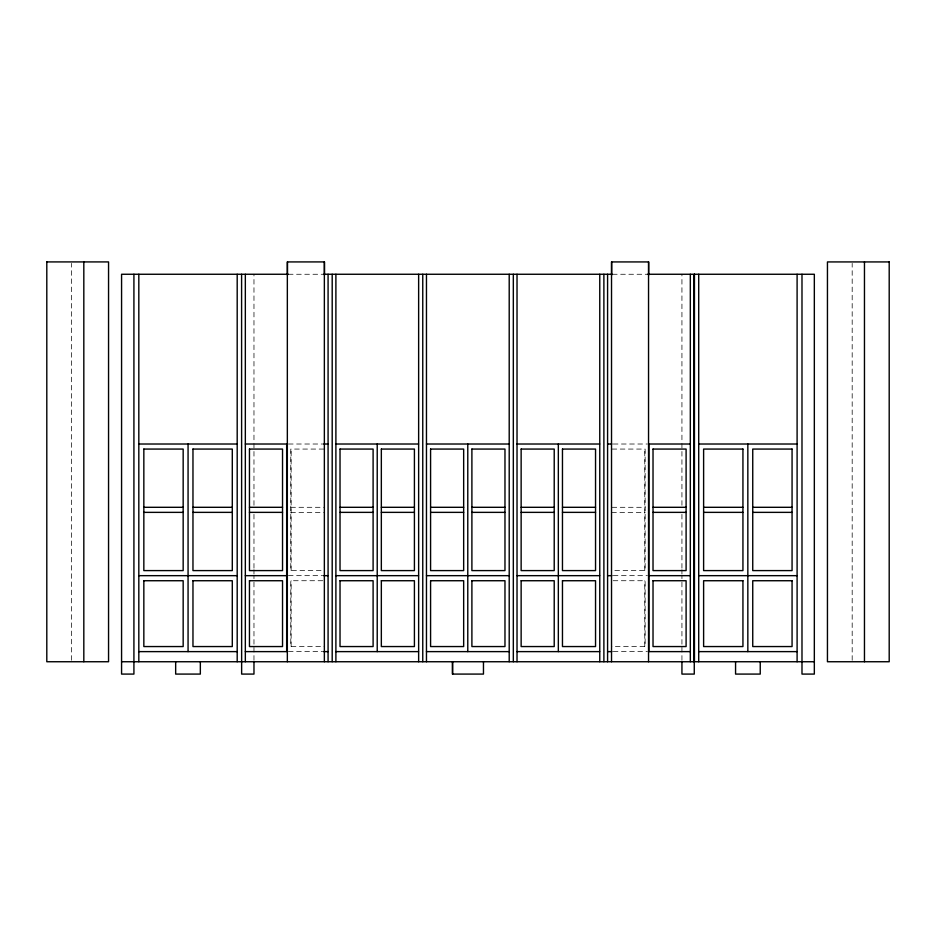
<?xml version="1.0" encoding="UTF-8"?>
<svg xmlns="http://www.w3.org/2000/svg" width="936" height="936" viewBox="0 0 936 936"><rect width="100%" height="100%" fill="white"/><g stroke="black" fill="none" stroke-linecap="round" stroke-linejoin="round"><path stroke-width="0.7" stroke-dasharray="4.68 3.51" d="M71.534 660.278L71.534 263.379M253.972 660.278L253.972 645.653M253.972 644.19L253.972 575.476M253.972 574.014L253.972 569.626M253.972 568.164L253.972 514.063M253.972 505.288L253.972 274.26M291.131 646.554L291.131 580.73M291.131 570.597L291.131 449.069M644.775 646.554L644.775 580.73M644.775 570.597L644.775 449.069M681.934 660.278L681.934 645.653M681.934 644.19L681.934 575.476M681.934 574.014L681.934 569.626M681.934 568.164L681.934 514.063M681.934 505.288L681.934 274.26M852.181 660.289L852.181 263.379M288.382 274.26L323.435 274.26M612.472 274.26L647.7 274.26M288.428 444.015L322.627 444.015M613.279 444.015L647.478 444.015M323.856 449.069L290.78 449.069L290.78 570.597L323.856 570.597M612.05 449.069L645.126 449.069L645.126 570.597L612.05 570.597M290.78 507.3L323.856 507.3M612.05 507.3L645.126 507.3M290.78 512.366L324.207 512.366M611.711 512.366L645.126 512.366M288.428 575.663L322.627 575.663M613.279 575.663L647.478 575.663M322.768 580.73L290.78 580.73L290.78 646.554L324.207 646.554M613.138 580.73L645.126 580.73L645.126 646.554L611.711 646.554M288.428 651.62L322.627 651.62M613.279 651.62L647.478 651.62"/><path stroke-width="1.4" d="M83.819 661.74L83.819 261.916M133.918 274.26L133.918 674.084L121.575 674.084L121.575 274.26L288.382 274.26M138.821 661.74L138.821 274.26M175.664 661.74L175.664 674.084L200.339 674.084L200.339 661.74M188.066 651.62L188.066 444.015M237.194 661.74L237.194 274.26M241.593 274.26L241.64 674.084L253.972 674.084L253.972 661.74M245.337 661.74L245.337 274.26M287.469 275.055L287.469 261.916M324.488 275.055L324.488 261.916L287.34 261.928L287.34 661.74M328.08 661.74L328.08 274.26M332.198 661.74L332.198 274.26M335.895 661.74L335.895 274.26M377.22 651.62L377.22 444.015M418.638 661.74L418.638 274.26M422.756 661.74L422.756 274.26M426.465 661.74L426.465 274.26M452.439 661.74L452.439 674.084L483.467 674.084L483.467 661.74M452.615 674.084L452.615 661.74M467.778 651.62L467.778 444.015M509.207 661.74L509.207 274.26M513.326 661.74L513.326 274.26M517.023 661.74L517.023 274.26M558.336 651.62L558.336 444.015M599.765 661.74L599.765 274.26M603.884 661.74L603.884 274.26M607.581 661.74L607.581 274.26M611.641 275.055L611.641 261.928M648.66 275.055L648.66 261.928L611.524 261.928L611.524 661.74M681.934 661.74L681.934 674.084L694.266 674.084L694.266 274.26L694.313 661.74M690.323 661.74L690.323 274.26M694.442 661.74L694.442 274.26M797.098 661.74L797.098 274.26M323.727 274.26L612.179 274.26M647.525 274.26L814.332 274.26L814.332 674.084L801.988 674.084L801.988 274.26M138.938 444.015L237.194 444.015M245.337 444.015L286.662 444.015L286.662 651.62L245.337 651.62M323.704 444.015L327.974 444.015M335.895 444.015L418.532 444.015M426.465 444.015L509.102 444.015M517.023 444.015L599.66 444.015M607.581 444.015L611.863 444.015M690.218 444.015L648.905 444.015L648.905 651.62L690.218 651.62M698.712 444.015L796.969 444.015M143.84 507.3L183.163 507.3M192.968 507.3L232.292 507.3M249.456 507.3L282.532 507.3M340.025 507.3L373.101 507.3M381.338 507.3L414.414 507.3M430.583 507.3L463.659 507.3M471.896 507.3L504.972 507.3M521.141 507.3L554.217 507.3M562.466 507.3L595.542 507.3M653.024 507.3L686.1 507.3M703.615 507.3L742.938 507.3M752.743 507.3L792.067 507.3M143.84 512.366L183.163 512.366M192.968 512.366L232.292 512.366M249.456 512.366L282.532 512.366M340.025 512.366L373.101 512.366M381.338 512.366L414.414 512.366M430.583 512.366L463.659 512.366M471.896 512.366L504.972 512.366M521.141 512.366L554.217 512.366M562.466 512.366L595.542 512.366M653.024 512.366L686.1 512.366M703.615 512.366L742.938 512.366M752.743 512.366L792.067 512.366M138.938 575.663L237.194 575.663M245.337 575.663L286.662 575.663M323.704 575.663L327.974 575.663M335.895 575.663L418.532 575.663M426.465 575.663L509.102 575.663M517.023 575.663L599.66 575.663M607.581 575.663L611.863 575.663M648.905 575.663L690.218 575.663M698.712 575.663L796.969 575.663M138.938 651.62L237.194 651.62M323.704 651.62L327.974 651.62M335.895 651.62L418.532 651.62M426.465 651.62L509.102 651.62M517.023 651.62L599.66 651.62M607.581 651.62L611.863 651.62M698.712 651.62L796.969 651.62M121.575 661.74L814.332 661.74M864.466 261.928L864.466 661.74M760.243 661.74L760.243 674.084L735.567 674.084L735.567 661.74M747.841 444.015L747.841 651.62M698.712 274.26L698.712 661.74M648.543 261.928L648.543 661.74M324.359 261.928L324.359 661.74M46.8 261.916L46.8 661.74L108.553 661.74L108.553 261.916L46.8 261.916M143.84 580.73L143.84 646.554L183.163 646.554L183.163 580.73L143.84 580.73M143.84 449.069L143.84 570.597L183.163 570.597L183.163 449.069L143.84 449.069M192.968 580.73L192.968 646.554L232.292 646.554L232.292 580.73L192.968 580.73M192.968 449.069L192.968 570.597L232.292 570.597L232.292 449.069L192.968 449.069M249.456 580.73L249.456 646.554L282.532 646.554L282.532 580.73L249.456 580.73M249.456 449.069L249.456 570.597L282.532 570.597L282.532 449.069L249.456 449.069M340.025 580.73L340.025 646.554L373.101 646.554L373.101 580.73L340.025 580.73M340.025 449.069L340.025 570.597L373.101 570.597L373.101 449.069L340.025 449.069M381.338 580.73L381.338 646.554L414.414 646.554L414.414 580.73L381.338 580.73M381.338 449.069L381.338 570.597L414.414 570.597L414.414 449.069L381.338 449.069M430.583 580.73L430.583 646.554L463.659 646.554L463.659 580.73L430.583 580.73M430.583 449.069L430.583 570.597L463.659 570.597L463.659 449.069L430.583 449.069M471.896 580.73L471.896 646.554L504.972 646.554L504.972 580.73L471.896 580.73M471.896 449.069L471.896 570.597L504.972 570.597L504.972 449.069L471.896 449.069M521.141 580.73L521.141 646.554L554.217 646.554L554.217 580.73L521.141 580.73M521.141 449.069L521.141 570.597L554.217 570.597L554.217 449.069L521.141 449.069M562.466 580.73L562.466 646.554L595.542 646.554L595.542 580.73L562.466 580.73M562.466 449.069L562.466 570.597L595.542 570.597L595.542 449.069L562.466 449.069M653.024 580.73L653.024 646.554L686.1 646.554L686.1 580.73L653.024 580.73M653.024 449.069L653.024 570.597L686.1 570.597L686.1 449.069L653.024 449.069M889.2 261.916L889.2 661.74L827.447 661.74L827.447 261.928L889.2 261.928M742.938 449.069L703.615 449.069L703.615 570.597L742.938 570.597L742.938 449.069M792.067 449.069L752.743 449.069L752.743 570.597L792.067 570.597L792.067 449.069M742.938 580.73L703.615 580.73L703.615 646.554L742.938 646.554L742.938 580.73M792.067 580.73L752.743 580.73L752.743 646.554L792.067 646.554L792.067 580.73"/></g></svg>
